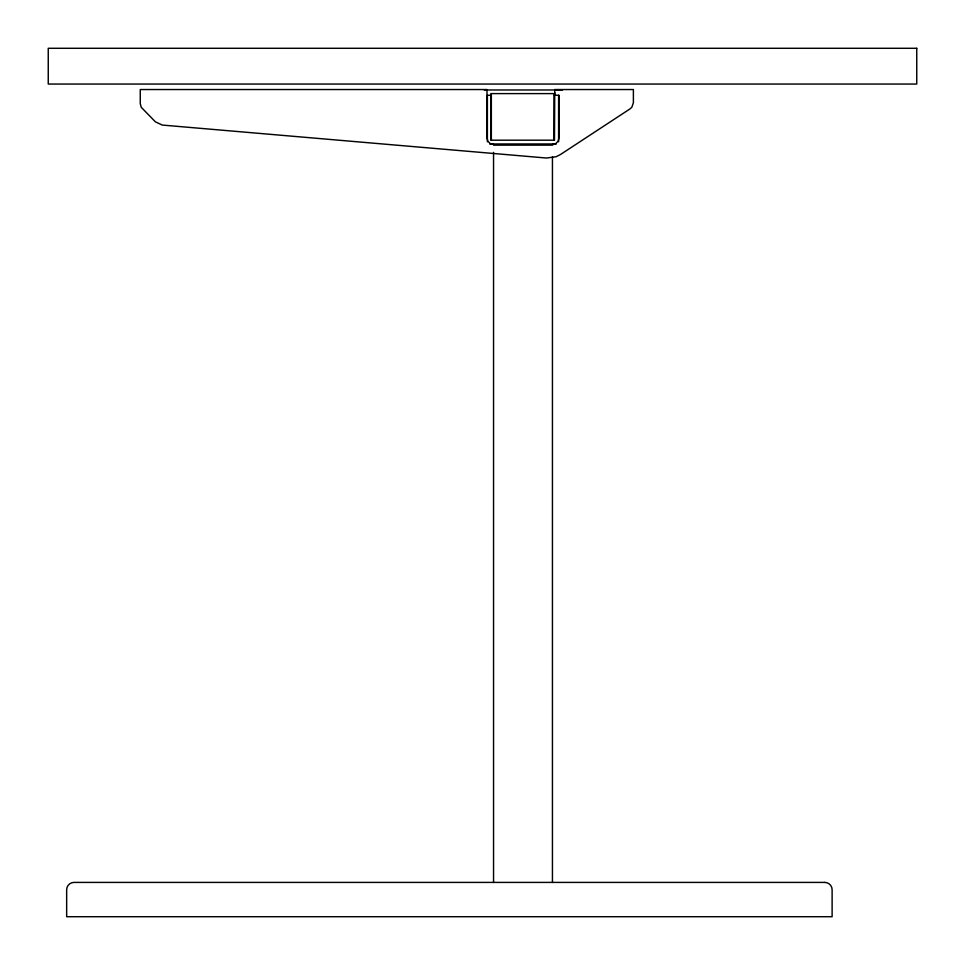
<?xml version="1.0" encoding="UTF-8"?>
<svg xmlns="http://www.w3.org/2000/svg" width="965" height="965" viewBox="0 0 965 965"><rect width="100%" height="100%" fill="white"/><g stroke="black" fill="none" stroke-linecap="round" stroke-linejoin="round"><path stroke-width="1.45" d="M553.934 140.19L553.934 93.605L490.811 93.605L490.811 140.19L554.477 140.19L554.73 92.628M552.511 144.448L555.744 143.58L558.12 141.216L558.988 137.971L558.988 95.27L554.477 95.27M484.273 89.974L562.559 89.974M489.858 144.147L556.13 144.147M493.308 144.545L553.536 144.545M493.549 144.871L552.438 144.871M493.477 144.448L490.244 143.58L487.868 141.216L486.999 137.971L486.999 89.54L140.263 89.54L140.263 103.641L141.252 107.32L155.437 121.867L162.301 125.064L546.504 158.031L556.13 156.716L560.496 154.497L630.073 108.864L631.846 107.224L633.39 102.712L633.39 89.54L554.73 89.54L554.73 95.27M558.602 95.27L558.602 141.771M552.438 156.909L552.438 882.432M493.549 152.398L493.549 882.432M491.342 140.19L491.342 95.27L487.385 95.27L487.385 141.771M916.75 48.286L48.25 48.286L48.25 84.052L916.75 84.052L916.75 48.286M824.761 882.408L74.028 882.408A7.358 7.358 0 0 0 66.657 889.766L66.657 916.714L832.12 916.714L832.12 889.766A7.358 7.358 0 0 0 824.761 882.408"/></g></svg>
